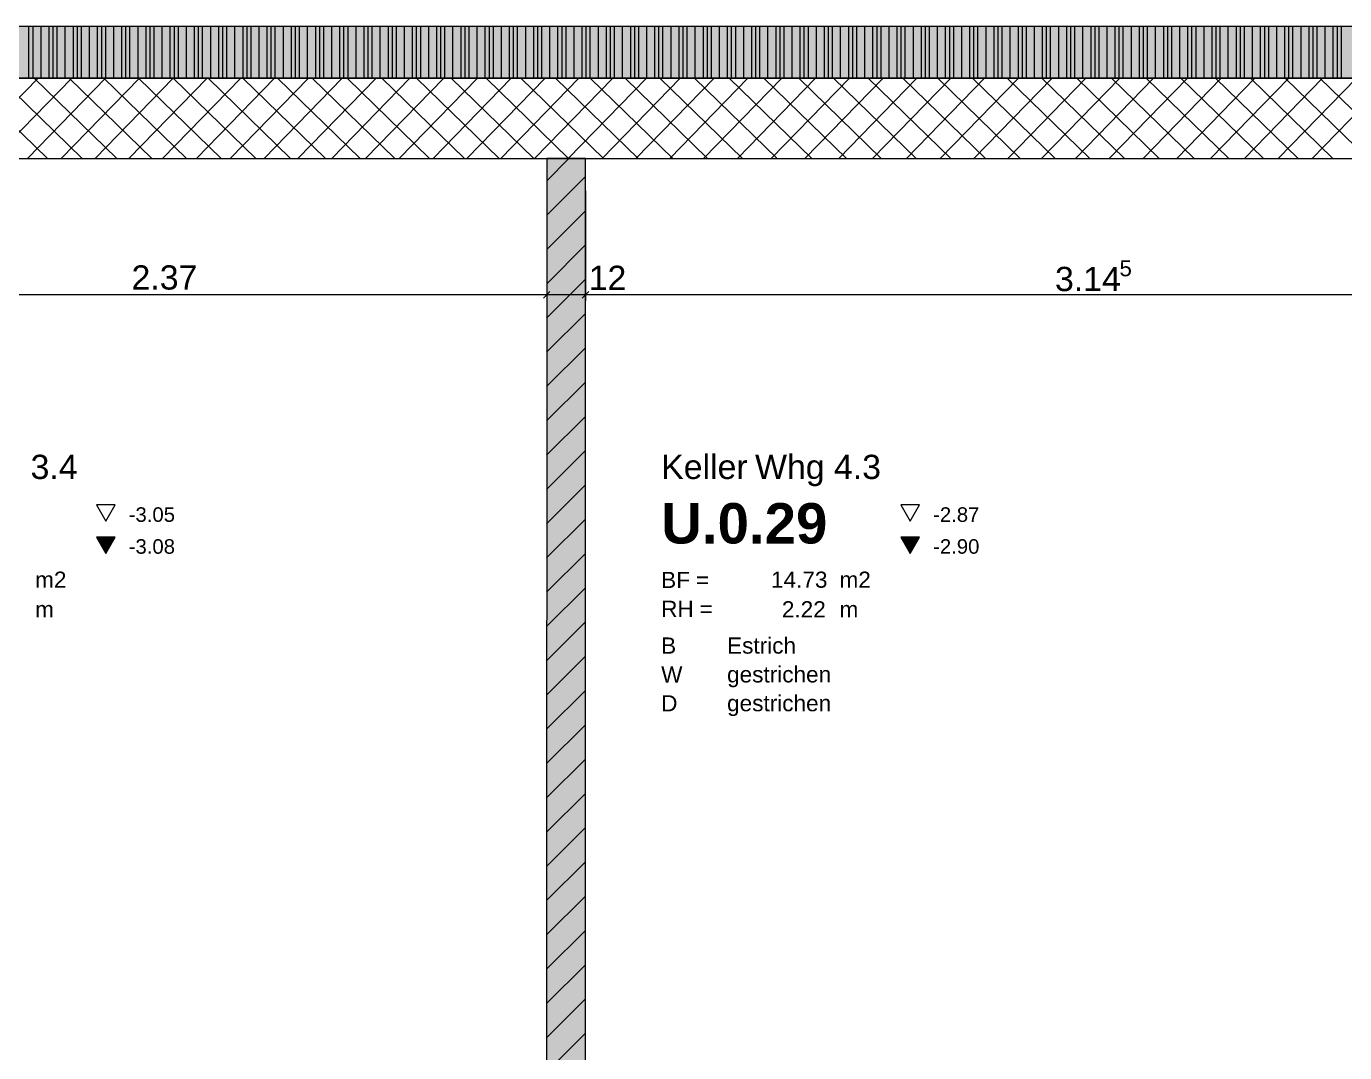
# Model space of a CAD drawing. Extents: x 0 to 1189, y 0 to 841.
# Drawn here: x 474.4 to 556, y 673.1 to 736.6 of the extents above; entities that cross this region are included whole.
import ezdxf
from ezdxf.lldxf.tags import DXFTag

# ---------------------------------------------------------------- set-up
doc = ezdxf.new("R2010")
doc.units = 0
doc.layers.get('0').update_dxf_attribs({"lineweight": 35})
for name, color, linetype, lineweight in [('211.5 Stahlbeton Kontur', 7, 'Continuous', 25), ('211.5 Stahlbeton Schraffur', 7, 'Continuous', 25), ('211.6 Mauerwerk Kontur', 7, 'Continuous', 25), ('225.2 Dämmung Aussen', 7, 'Continuous', 25), ('255 Plangrafiken', 7, 'Continuous', 25), ('Bemassung', 7, 'Continuous', 25), ('Raumstempel', 7, 'Continuous', 25)]:
    doc.layers.add(name, color=color, linetype=linetype, lineweight=lineweight)
doc.styles.get("Standard").update_dxf_attribs({"font": 'arial.ttf'})
tags = doc.linetypes.add('Wipeout_Contour', pattern=[1, 0, -1]).pattern_tags.tags
tags[6:7] = [DXFTag(74, 4), DXFTag(75, 0), DXFTag(340, '0'), DXFTag(46, 1.0), DXFTag(50, 0.0), DXFTag(44, 0.0), DXFTag(45, 0.0)]
tags[4:5] = [DXFTag(74, 4), DXFTag(75, 0), DXFTag(340, '0'), DXFTag(46, 1.0), DXFTag(50, 0.0), DXFTag(44, 0.0), DXFTag(45, 0.0)]

# ---------------------------------------------------------------- blocks, each defined once
blk = doc.blocks.new('Referenz-A0SO6TOG06', base_point=(4.401, 96.704))
at = {"layer": '211.5 Stahlbeton Kontur', "color": 0, "lineweight": 18}
for p, q in [((865.845, 733.42), (54.045, 733.42)), ((54.045, 728.445), (865.845, 728.445))]:
    blk.add_line(p, q, dxfattribs=at)
at = {"layer": '211.5 Stahlbeton Schraffur', "color": 0, "lineweight": 13}
for p, q in [((470.314, 728.445), (475.154, 733.42)), ((475.738, 728.445), (470.624, 733.42)), ((472.406, 728.445), (477.247, 733.42)), ((477.889, 728.445), (472.775, 733.42)), ((474.499, 728.445), (479.34, 733.42)), ((480.04, 728.445), (474.926, 733.42)), ((476.592, 728.445), (481.433, 733.42)), ((482.191, 728.445), (477.077, 733.42)), ((478.685, 728.445), (483.525, 733.42)), ((484.342, 728.445), (479.229, 733.42)), ((480.778, 728.445), (485.618, 733.42)), ((486.493, 728.445), (481.38, 733.42)), ((482.871, 728.445), (487.711, 733.42)), ((488.644, 728.445), (483.531, 733.42)), ((484.963, 728.445), (489.804, 733.42)), ((490.795, 728.445), (485.682, 733.42)), ((487.056, 728.445), (491.897, 733.42)), ((492.946, 728.445), (487.833, 733.42)), ((489.149, 728.445), (493.99, 733.42)), ((495.097, 728.445), (489.984, 733.42)), ((491.242, 728.445), (496.082, 733.42)), ((497.248, 728.445), (492.135, 733.42)), ((493.335, 728.445), (498.175, 733.42)), ((499.399, 728.445), (494.286, 733.42)), ((495.428, 728.445), (500.268, 733.42)), ((501.55, 728.445), (496.437, 733.42)), ((497.52, 728.445), (502.361, 733.42)), ((503.701, 728.445), (498.588, 733.42)), ((499.613, 728.445), (504.454, 733.42)), ((505.852, 728.445), (500.739, 733.42)), ((501.706, 728.445), (506.547, 733.42)), ((508.003, 728.445), (502.89, 733.42)), ((503.799, 728.445), (508.639, 733.42)), ((510.154, 728.445), (505.041, 733.42)), ((505.892, 728.445), (510.732, 733.42)), ((512.305, 728.445), (507.192, 733.42)), ((507.985, 728.445), (512.825, 733.42)), ((514.456, 728.445), (509.343, 733.42)), ((510.077, 728.445), (514.918, 733.42)), ((516.607, 728.445), (511.494, 733.42)), ((512.17, 728.445), (517.011, 733.42)), ((518.758, 728.445), (513.645, 733.42)), ((514.263, 728.445), (519.104, 733.42)), ((520.909, 728.445), (515.796, 733.42)), ((516.356, 728.445), (521.196, 733.42)), ((523.06, 728.445), (517.947, 733.42)), ((518.449, 728.445), (523.289, 733.42)), ((525.211, 728.445), (520.098, 733.42)), ((520.542, 728.445), (525.382, 733.42)), ((527.362, 728.445), (522.249, 733.42)), ((522.634, 728.445), (527.475, 733.42)), ((529.513, 728.445), (524.4, 733.42)), ((524.727, 728.445), (529.568, 733.42)), ((531.664, 728.445), (526.551, 733.42)), ((526.82, 728.445), (531.661, 733.42)), ((533.815, 728.445), (528.702, 733.42)), ((528.913, 728.445), (533.753, 733.42)), ((535.966, 728.445), (530.853, 733.42)), ((531.006, 728.445), (535.846, 733.42)), ((538.117, 728.445), (533.004, 733.42)), ((533.099, 728.445), (537.939, 733.42)), ((540.268, 728.445), (535.155, 733.42)), ((535.191, 728.445), (540.032, 733.42)), ((537.284, 728.445), (542.125, 733.42)), ((542.419, 728.445), (537.306, 733.42)), ((539.377, 728.445), (544.218, 733.42)), ((544.57, 728.445), (539.457, 733.42)), ((541.47, 728.445), (546.31, 733.42)), ((546.721, 728.445), (541.608, 733.42)), ((543.563, 728.445), (548.403, 733.42)), ((548.872, 728.445), (543.759, 733.42)), ((545.656, 728.445), (550.496, 733.42)), ((551.023, 728.445), (545.91, 733.42)), ((547.748, 728.445), (552.589, 733.42)), ((553.174, 728.445), (548.061, 733.42)), ((549.841, 728.445), (554.682, 733.42)), ((555.325, 728.445), (550.212, 733.42)), ((551.934, 728.445), (556.775, 733.42)), ((557.476, 728.445), (552.363, 733.42)), ((554.027, 728.445), (558.867, 733.42)), ((559.627, 728.445), (554.514, 733.42))]:
    blk.add_line(p, q, dxfattribs=at)
at = {"layer": '211.6 Mauerwerk Kontur', "color": 0, "lineweight": 18}
for p, q in [((506.645, 728.431), (506.642, 634.731)), ((509.045, 728.431), (506.645, 728.431)), ((509.042, 634.731), (509.045, 728.431))]:
    blk.add_line(p, q, dxfattribs=at)
at = {"layer": '225.2 Dämmung Aussen', "color": 0, "linetype": 'Wipeout_Contour', "lineweight": 0, "ltscale": 37.755617}
for p, q in [((865.845, 736.62), (45.845, 736.62)), ((865.845, 736.62), (45.845, 736.62)), ((49.036, 733.42), (865.845, 733.42)), ((49.036, 733.42), (865.845, 733.42))]:
    blk.add_line(p, q, dxfattribs=at)
at = {"layer": '225.2 Dämmung Aussen', "color": 0, "lineweight": 13}
for p, q in [((865.845, 736.62), (45.845, 736.62)), ((474.595, 733.42), (474.595, 736.62)), ((474.845, 733.42), (474.845, 736.62)), ((475.345, 733.42), (475.345, 736.62)), ((475.345, 733.42), (475.345, 736.62)), ((475.845, 733.42), (475.845, 736.62)), ((476.095, 733.42), (476.095, 736.62)), ((476.345, 733.42), (476.345, 736.62)), ((476.845, 733.42), (476.845, 736.62)), ((476.845, 733.42), (476.845, 736.62)), ((477.345, 733.42), (477.345, 736.62)), ((477.595, 733.42), (477.595, 736.62)), ((477.845, 733.42), (477.845, 736.62)), ((478.345, 733.42), (478.345, 736.62)), ((478.345, 733.42), (478.345, 736.62)), ((478.845, 733.42), (478.845, 736.62)), ((479.095, 733.42), (479.095, 736.62)), ((479.345, 733.42), (479.345, 736.62)), ((479.845, 733.42), (479.845, 736.62)), ((479.845, 733.42), (479.845, 736.62)), ((480.345, 733.42), (480.345, 736.62)), ((480.595, 733.42), (480.595, 736.62)), ((480.845, 733.42), (480.845, 736.62)), ((481.345, 733.42), (481.345, 736.62)), ((481.345, 733.42), (481.345, 736.62)), ((481.845, 733.42), (481.845, 736.62)), ((482.095, 733.42), (482.095, 736.62)), ((482.345, 733.42), (482.345, 736.62)), ((482.845, 733.42), (482.845, 736.62)), ((482.845, 733.42), (482.845, 736.62)), ((483.345, 733.42), (483.345, 736.62)), ((483.595, 733.42), (483.595, 736.62)), ((483.845, 733.42), (483.845, 736.62)), ((484.345, 733.42), (484.345, 736.62)), ((484.345, 733.42), (484.345, 736.62)), ((484.845, 733.42), (484.845, 736.62)), ((485.095, 733.42), (485.095, 736.62)), ((485.345, 733.42), (485.345, 736.62)), ((485.845, 733.42), (485.845, 736.62)), ((485.845, 733.42), (485.845, 736.62)), ((486.345, 733.42), (486.345, 736.62)), ((486.595, 733.42), (486.595, 736.62)), ((486.845, 733.42), (486.845, 736.62)), ((487.345, 733.42), (487.345, 736.62)), ((487.345, 733.42), (487.345, 736.62)), ((487.845, 733.42), (487.845, 736.62)), ((488.095, 733.42), (488.095, 736.62)), ((488.345, 733.42), (488.345, 736.62)), ((488.845, 733.42), (488.845, 736.62)), ((488.845, 733.42), (488.845, 736.62)), ((489.345, 733.42), (489.345, 736.62)), ((489.595, 733.42), (489.595, 736.62)), ((489.845, 733.42), (489.845, 736.62)), ((490.345, 733.42), (490.345, 736.62)), ((490.345, 733.42), (490.345, 736.62)), ((490.845, 733.42), (490.845, 736.62)), ((491.095, 733.42), (491.095, 736.62)), ((491.345, 733.42), (491.345, 736.62)), ((491.845, 733.42), (491.845, 736.62)), ((491.845, 733.42), (491.845, 736.62)), ((492.345, 733.42), (492.345, 736.62)), ((492.595, 733.42), (492.595, 736.62)), ((492.845, 733.42), (492.845, 736.62)), ((493.345, 733.42), (493.345, 736.62)), ((493.345, 733.42), (493.345, 736.62)), ((493.845, 733.42), (493.845, 736.62)), ((494.095, 733.42), (494.095, 736.62)), ((494.345, 733.42), (494.345, 736.62)), ((494.845, 733.42), (494.845, 736.62)), ((494.845, 733.42), (494.845, 736.62)), ((495.345, 733.42), (495.345, 736.62)), ((495.595, 733.42), (495.595, 736.62)), ((495.845, 733.42), (495.845, 736.62)), ((496.345, 733.42), (496.345, 736.62)), ((496.345, 733.42), (496.345, 736.62)), ((496.845, 733.42), (496.845, 736.62)), ((497.095, 733.42), (497.095, 736.62)), ((497.345, 733.42), (497.345, 736.62)), ((497.845, 733.42), (497.845, 736.62)), ((497.845, 733.42), (497.845, 736.62)), ((498.345, 733.42), (498.345, 736.62)), ((498.595, 733.42), (498.595, 736.62)), ((498.845, 733.42), (498.845, 736.62)), ((499.345, 733.42), (499.345, 736.62)), ((499.345, 733.42), (499.345, 736.62)), ((499.845, 733.42), (499.845, 736.62)), ((500.095, 733.42), (500.095, 736.62)), ((500.345, 733.42), (500.345, 736.62)), ((500.845, 733.42), (500.845, 736.62)), ((500.845, 733.42), (500.845, 736.62)), ((501.345, 733.42), (501.345, 736.62)), ((501.595, 733.42), (501.595, 736.62)), ((501.845, 733.42), (501.845, 736.62)), ((502.345, 733.42), (502.345, 736.62)), ((502.345, 733.42), (502.345, 736.62)), ((502.845, 733.42), (502.845, 736.62)), ((503.095, 733.42), (503.095, 736.62)), ((503.345, 733.42), (503.345, 736.62)), ((503.845, 733.42), (503.845, 736.62)), ((503.845, 733.42), (503.845, 736.62)), ((504.345, 733.42), (504.345, 736.62)), ((504.595, 733.42), (504.595, 736.62)), ((504.845, 733.42), (504.845, 736.62)), ((505.345, 733.42), (505.345, 736.62)), ((505.345, 733.42), (505.345, 736.62)), ((505.845, 733.42), (505.845, 736.62)), ((506.095, 733.42), (506.095, 736.62)), ((506.345, 733.42), (506.345, 736.62)), ((506.845, 733.42), (506.845, 736.62)), ((506.845, 733.42), (506.845, 736.62)), ((507.345, 733.42), (507.345, 736.62)), ((507.595, 733.42), (507.595, 736.62)), ((507.845, 733.42), (507.845, 736.62)), ((508.345, 733.42), (508.345, 736.62)), ((508.345, 733.42), (508.345, 736.62)), ((508.845, 733.42), (508.845, 736.62)), ((509.095, 733.42), (509.095, 736.62)), ((509.345, 733.42), (509.345, 736.62)), ((509.845, 733.42), (509.845, 736.62)), ((509.845, 733.42), (509.845, 736.62)), ((510.345, 733.42), (510.345, 736.62)), ((510.595, 733.42), (510.595, 736.62)), ((510.845, 733.42), (510.845, 736.62)), ((511.345, 733.42), (511.345, 736.62)), ((511.345, 733.42), (511.345, 736.62)), ((511.845, 733.42), (511.845, 736.62)), ((512.095, 733.42), (512.095, 736.62)), ((512.345, 733.42), (512.345, 736.62)), ((512.845, 733.42), (512.845, 736.62)), ((512.845, 733.42), (512.845, 736.62)), ((513.345, 733.42), (513.345, 736.62)), ((513.595, 733.42), (513.595, 736.62)), ((513.845, 733.42), (513.845, 736.62)), ((514.345, 733.42), (514.345, 736.62)), ((514.345, 733.42), (514.345, 736.62)), ((514.845, 733.42), (514.845, 736.62)), ((515.095, 733.42), (515.095, 736.62)), ((515.345, 733.42), (515.345, 736.62)), ((515.845, 733.42), (515.845, 736.62)), ((515.845, 733.42), (515.845, 736.62)), ((516.345, 733.42), (516.345, 736.62)), ((516.595, 733.42), (516.595, 736.62)), ((516.845, 733.42), (516.845, 736.62)), ((517.345, 733.42), (517.345, 736.62)), ((517.345, 733.42), (517.345, 736.62)), ((517.845, 733.42), (517.845, 736.62)), ((518.095, 733.42), (518.095, 736.62)), ((518.345, 733.42), (518.345, 736.62)), ((518.845, 733.42), (518.845, 736.62)), ((518.845, 733.42), (518.845, 736.62)), ((519.345, 733.42), (519.345, 736.62)), ((519.595, 733.42), (519.595, 736.62)), ((519.845, 733.42), (519.845, 736.62)), ((520.345, 733.42), (520.345, 736.62)), ((520.345, 733.42), (520.345, 736.62)), ((520.845, 733.42), (520.845, 736.62)), ((521.095, 733.42), (521.095, 736.62)), ((521.345, 733.42), (521.345, 736.62)), ((521.845, 733.42), (521.845, 736.62)), ((521.845, 733.42), (521.845, 736.62)), ((522.345, 733.42), (522.345, 736.62)), ((522.595, 733.42), (522.595, 736.62)), ((522.845, 733.42), (522.845, 736.62)), ((523.345, 733.42), (523.345, 736.62)), ((523.345, 733.42), (523.345, 736.62)), ((523.845, 733.42), (523.845, 736.62)), ((524.095, 733.42), (524.095, 736.62)), ((524.345, 733.42), (524.345, 736.62)), ((524.845, 733.42), (524.845, 736.62)), ((524.845, 733.42), (524.845, 736.62)), ((525.345, 733.42), (525.345, 736.62)), ((525.595, 733.42), (525.595, 736.62)), ((525.845, 733.42), (525.845, 736.62)), ((526.345, 733.42), (526.345, 736.62)), ((526.345, 733.42), (526.345, 736.62)), ((526.845, 733.42), (526.845, 736.62)), ((527.095, 733.42), (527.095, 736.62)), ((527.345, 733.42), (527.345, 736.62)), ((527.845, 733.42), (527.845, 736.62)), ((527.845, 733.42), (527.845, 736.62)), ((528.345, 733.42), (528.345, 736.62)), ((528.595, 733.42), (528.595, 736.62)), ((528.845, 733.42), (528.845, 736.62)), ((529.345, 733.42), (529.345, 736.62)), ((529.345, 733.42), (529.345, 736.62)), ((529.845, 733.42), (529.845, 736.62)), ((530.095, 733.42), (530.095, 736.62)), ((530.345, 733.42), (530.345, 736.62)), ((530.845, 733.42), (530.845, 736.62)), ((530.845, 733.42), (530.845, 736.62)), ((531.345, 733.42), (531.345, 736.62)), ((531.595, 733.42), (531.595, 736.62)), ((531.845, 733.42), (531.845, 736.62)), ((532.345, 733.42), (532.345, 736.62)), ((532.345, 733.42), (532.345, 736.62)), ((532.845, 733.42), (532.845, 736.62)), ((533.095, 733.42), (533.095, 736.62)), ((533.345, 733.42), (533.345, 736.62)), ((533.845, 733.42), (533.845, 736.62)), ((533.845, 733.42), (533.845, 736.62)), ((534.345, 733.42), (534.345, 736.62)), ((534.595, 733.42), (534.595, 736.62)), ((534.845, 733.42), (534.845, 736.62)), ((535.345, 733.42), (535.345, 736.62)), ((535.345, 733.42), (535.345, 736.62)), ((535.845, 733.42), (535.845, 736.62)), ((536.095, 733.42), (536.095, 736.62)), ((536.345, 733.42), (536.345, 736.62)), ((536.845, 733.42), (536.845, 736.62)), ((536.845, 733.42), (536.845, 736.62)), ((537.345, 733.42), (537.345, 736.62)), ((537.595, 733.42), (537.595, 736.62)), ((537.845, 733.42), (537.845, 736.62)), ((538.345, 733.42), (538.345, 736.62)), ((538.345, 733.42), (538.345, 736.62)), ((538.845, 733.42), (538.845, 736.62)), ((539.095, 733.42), (539.095, 736.62)), ((539.345, 733.42), (539.345, 736.62)), ((539.845, 733.42), (539.845, 736.62)), ((539.845, 733.42), (539.845, 736.62)), ((540.345, 733.42), (540.345, 736.62)), ((540.595, 733.42), (540.595, 736.62)), ((540.845, 733.42), (540.845, 736.62)), ((541.345, 733.42), (541.345, 736.62)), ((541.345, 733.42), (541.345, 736.62)), ((541.845, 733.42), (541.845, 736.62)), ((542.095, 733.42), (542.095, 736.62)), ((542.345, 733.42), (542.345, 736.62)), ((542.845, 733.42), (542.845, 736.62)), ((542.845, 733.42), (542.845, 736.62)), ((543.345, 733.42), (543.345, 736.62)), ((543.595, 733.42), (543.595, 736.62)), ((543.845, 733.42), (543.845, 736.62)), ((544.345, 733.42), (544.345, 736.62)), ((544.345, 733.42), (544.345, 736.62)), ((544.845, 733.42), (544.845, 736.62)), ((545.095, 733.42), (545.095, 736.62)), ((545.345, 733.42), (545.345, 736.62)), ((545.845, 733.42), (545.845, 736.62)), ((545.845, 733.42), (545.845, 736.62)), ((546.345, 733.42), (546.345, 736.62)), ((546.595, 733.42), (546.595, 736.62)), ((546.845, 733.42), (546.845, 736.62)), ((547.345, 733.42), (547.345, 736.62)), ((547.345, 733.42), (547.345, 736.62)), ((547.845, 733.42), (547.845, 736.62)), ((548.095, 733.42), (548.095, 736.62)), ((548.345, 733.42), (548.345, 736.62)), ((548.845, 733.42), (548.845, 736.62)), ((548.845, 733.42), (548.845, 736.62)), ((549.345, 733.42), (549.345, 736.62)), ((549.595, 733.42), (549.595, 736.62)), ((549.845, 733.42), (549.845, 736.62)), ((550.345, 733.42), (550.345, 736.62)), ((550.345, 733.42), (550.345, 736.62)), ((550.845, 733.42), (550.845, 736.62)), ((551.095, 733.42), (551.095, 736.62)), ((551.345, 733.42), (551.345, 736.62)), ((551.845, 733.42), (551.845, 736.62)), ((551.845, 733.42), (551.845, 736.62)), ((552.345, 733.42), (552.345, 736.62)), ((552.595, 733.42), (552.595, 736.62)), ((552.845, 733.42), (552.845, 736.62)), ((553.345, 733.42), (553.345, 736.62)), ((553.345, 733.42), (553.345, 736.62)), ((553.845, 733.42), (553.845, 736.62)), ((554.095, 733.42), (554.095, 736.62)), ((554.345, 733.42), (554.345, 736.62)), ((554.845, 733.42), (554.845, 736.62)), ((554.845, 733.42), (554.845, 736.62)), ((555.345, 733.42), (555.345, 736.62)), ((555.595, 733.42), (555.595, 736.62)), ((555.845, 733.42), (555.845, 736.62)), ((45.845, 733.42), (865.845, 733.42))]:
    blk.add_line(p, q, dxfattribs=at)
at = {"layer": '225.2 Dämmung Aussen', "color": 7, "linetype": 'Wipeout_Contour', "lineweight": 0, "ltscale": 37.755617, "true_color": 0xffffff}
for points in [[(45.845, 733.42), (865.845, 733.42), (45.845, 736.62)], [(865.845, 733.42), (45.845, 736.62), (865.845, 736.62)], [(45.845, 733.42), (865.845, 733.42), (45.845, 736.62)], [(865.845, 733.42), (45.845, 736.62), (865.845, 736.62)]]:
    blk.add_solid(points, dxfattribs=at)
at = {"layer": '255 Plangrafiken', "color": 0, "linetype": 'Wipeout_Contour', "lineweight": 0, "ltscale": 30.10036}
for p, q in [((506.645, 728.431), (506.642, 634.731)), ((509.045, 728.431), (506.645, 728.431)), ((509.042, 634.731), (509.045, 728.431))]:
    blk.add_line(p, q, dxfattribs=at)
at = {"layer": '255 Plangrafiken', "color": 0, "lineweight": 13}
for p, q in [((506.645, 727.051), (508.024, 728.431)), ((506.645, 724.93), (509.045, 727.33)), ((506.645, 722.809), (509.045, 725.209)), ((506.645, 720.687), (509.045, 723.087)), ((506.644, 718.566), (509.045, 720.966)), ((506.644, 716.444), (509.044, 718.844)), ((506.644, 714.323), (509.044, 716.723)), ((506.644, 712.202), (509.044, 714.602)), ((506.644, 710.08), (509.044, 712.48)), ((506.644, 707.959), (509.044, 710.359)), ((506.644, 705.837), (509.044, 708.238)), ((506.644, 703.716), (509.044, 706.116)), ((506.644, 701.595), (509.044, 703.995)), ((506.644, 699.473), (509.044, 701.873)), ((506.644, 697.352), (509.044, 699.752)), ((506.644, 695.231), (509.044, 697.631)), ((506.644, 693.109), (509.044, 695.509)), ((506.644, 690.988), (509.044, 693.388)), ((506.644, 688.866), (509.044, 691.266)), ((506.643, 686.745), (509.044, 689.145)), ((506.643, 684.624), (509.043, 687.024)), ((506.643, 682.502), (509.043, 684.902)), ((506.643, 680.381), (509.043, 682.781)), ((506.643, 678.259), (509.043, 680.66)), ((506.643, 676.138), (509.043, 678.538)), ((506.643, 674.017), (509.043, 676.417)), ((506.643, 671.895), (509.043, 674.295))]:
    blk.add_line(p, q, dxfattribs=at)
at = {"layer": '255 Plangrafiken', "color": 7, "linetype": 'Wipeout_Contour', "lineweight": 0, "ltscale": 30.10036, "true_color": 0xffffff}
for points in [[(509.042, 634.731), (506.642, 634.731), (509.045, 728.431)], [(506.642, 634.731), (509.045, 728.431), (506.645, 728.431)], [(509.045, 728.431), (506.645, 728.431), (506.645, 728.431)]]:
    blk.add_solid(points, dxfattribs=at)
at = {"layer": 'Bemassung', "color": 0, "lineweight": 13}
for p, q in [((506.645, 726.431), (506.645, 719.626)), ((506.645, 726.431), (506.645, 719.626)), ((509.045, 726.431), (509.045, 719.626)), ((509.045, 726.431), (509.045, 719.626)), ((506.645, 720.001), (459.245, 720.001)), ((506.645, 720.001), (506.345, 720.001)), ((506.445, 719.801), (506.845, 720.201)), ((506.845, 720.201), (506.445, 719.801)), ((506.945, 720.001), (506.645, 720.001)), ((509.045, 720.001), (506.645, 720.001)), ((509.045, 720.001), (508.745, 720.001)), ((509.245, 720.201), (508.845, 719.801)), ((508.845, 719.801), (509.245, 720.201)), ((571.945, 720.001), (509.045, 720.001)), ((509.345, 720.001), (509.045, 720.001))]:
    blk.add_line(p, q, dxfattribs=at)
at = {"layer": 'Raumstempel', "color": 0, "lineweight": 13}
for p, q in [((478.769, 707.001), (479.351, 705.993)), ((479.933, 707.001), (478.769, 707.001)), ((479.351, 705.993), (479.933, 707.001)), ((528.569, 707.001), (529.151, 705.993)), ((529.733, 707.001), (528.569, 707.001)), ((529.151, 705.993), (529.733, 707.001)), ((478.769, 705.001), (479.351, 703.993)), ((479.933, 705.001), (478.769, 705.001)), ((479.351, 703.993), (479.933, 705.001)), ((528.569, 705.001), (529.151, 703.993)), ((529.733, 705.001), (528.569, 705.001)), ((529.151, 703.993), (529.733, 705.001))]:
    blk.add_line(p, q, dxfattribs=at)
for points in [[(479.351, 703.993), (479.351, 705.001), (478.769, 705.001)], [(479.351, 703.993), (479.933, 705.001), (479.351, 705.001)], [(529.151, 703.993), (529.151, 705.001), (528.569, 705.001)], [(529.151, 703.993), (529.733, 705.001), (529.151, 705.001)]]:
    blk.add_solid(points, dxfattribs=at)
at = {"layer": 'Bemassung', "color": 0, "linetype": 'Continuous', "lineweight": 13, "ltscale": 0.13, "attachment_point": 1}
for s, insert, char_height in [('{\\fArial;2.37}', (480.943, 721.828), 1.5), ('{\\fArial;12}', (509.245, 721.805), 1.5), ('{\\fArial;3.14}', (538.115, 721.735), 1.5), ('{\\fArial;5}', (542.106, 722.14), 0.99)]:
    blk.add_mtext(s, dxfattribs=dict(at, insert=insert, char_height=char_height))
at = {"layer": 'Raumstempel', "color": 0, "lineweight": 13, "attachment_point": 1}
for s, insert, char_height in [('{\\fArial;3.4}', (474.693, 710.102), 1.5), ('{\\fArial;Keller}', (513.733, 710.102), 1.5), ('{\\fArial;Whg}', (519.544, 710.102), 1.5), ('{\\fArial;4.3}', (524.43, 710.102), 1.5), ('{\\fArial;-3.05}', (480.769, 706.851), 0.9), ('{\\fArial|b1|i0;U.0.29}', (513.733, 707.11), 2.5), ('{\\fArial;-2.87}', (530.569, 706.851), 0.9), ('{\\fArial;-3.08}', (480.769, 704.876), 0.9), ('{\\fArial;-2.90}', (530.569, 704.877), 0.9), ('{\\fArial;m2}', (474.973, 702.871), 1), ('{\\fArial;BF}', (513.733, 702.855), 1), ('{\\fArial;14.73}', (520.533, 702.872), 1), ('{\\fArial;m2}', (524.773, 702.871), 1), ('{\\fArial;=}', (515.879, 702.855), 1), ('{\\fArial;RH}', (513.733, 701.069), 1), ('{\\fArial;m}', (474.973, 701.035), 1), ('{\\fArial;=}', (516.104, 701.069), 1), ('{\\fArial;2.22}', (521.206, 701.037), 1), ('{\\fArial;m}', (524.773, 701.035), 1), ('{\\fArial;B}', (513.733, 698.792), 1), ('{\\fArial;Estrich}', (517.813, 698.793), 1), ('{\\fArial;W}', (513.733, 697.006), 1), ('{\\fArial;gestrichen}', (517.813, 697.009), 1), ('{\\fArial;D}', (513.733, 695.22), 1), ('{\\fArial;gestrichen}', (517.813, 695.226), 1)]:
    blk.add_mtext(s, dxfattribs=dict(at, insert=insert, char_height=char_height))

msp = doc.modelspace()

# ---------------------------------------------------------------- block references
at = {"color": 8, "lineweight": 25, "ltscale": 0.25, "true_color": 0x808080}
msp.add_blockref('Referenz-A0SO6TOG06', (4.401, 96.704), dxfattribs=at)

doc.saveas('drawing.dxf')
